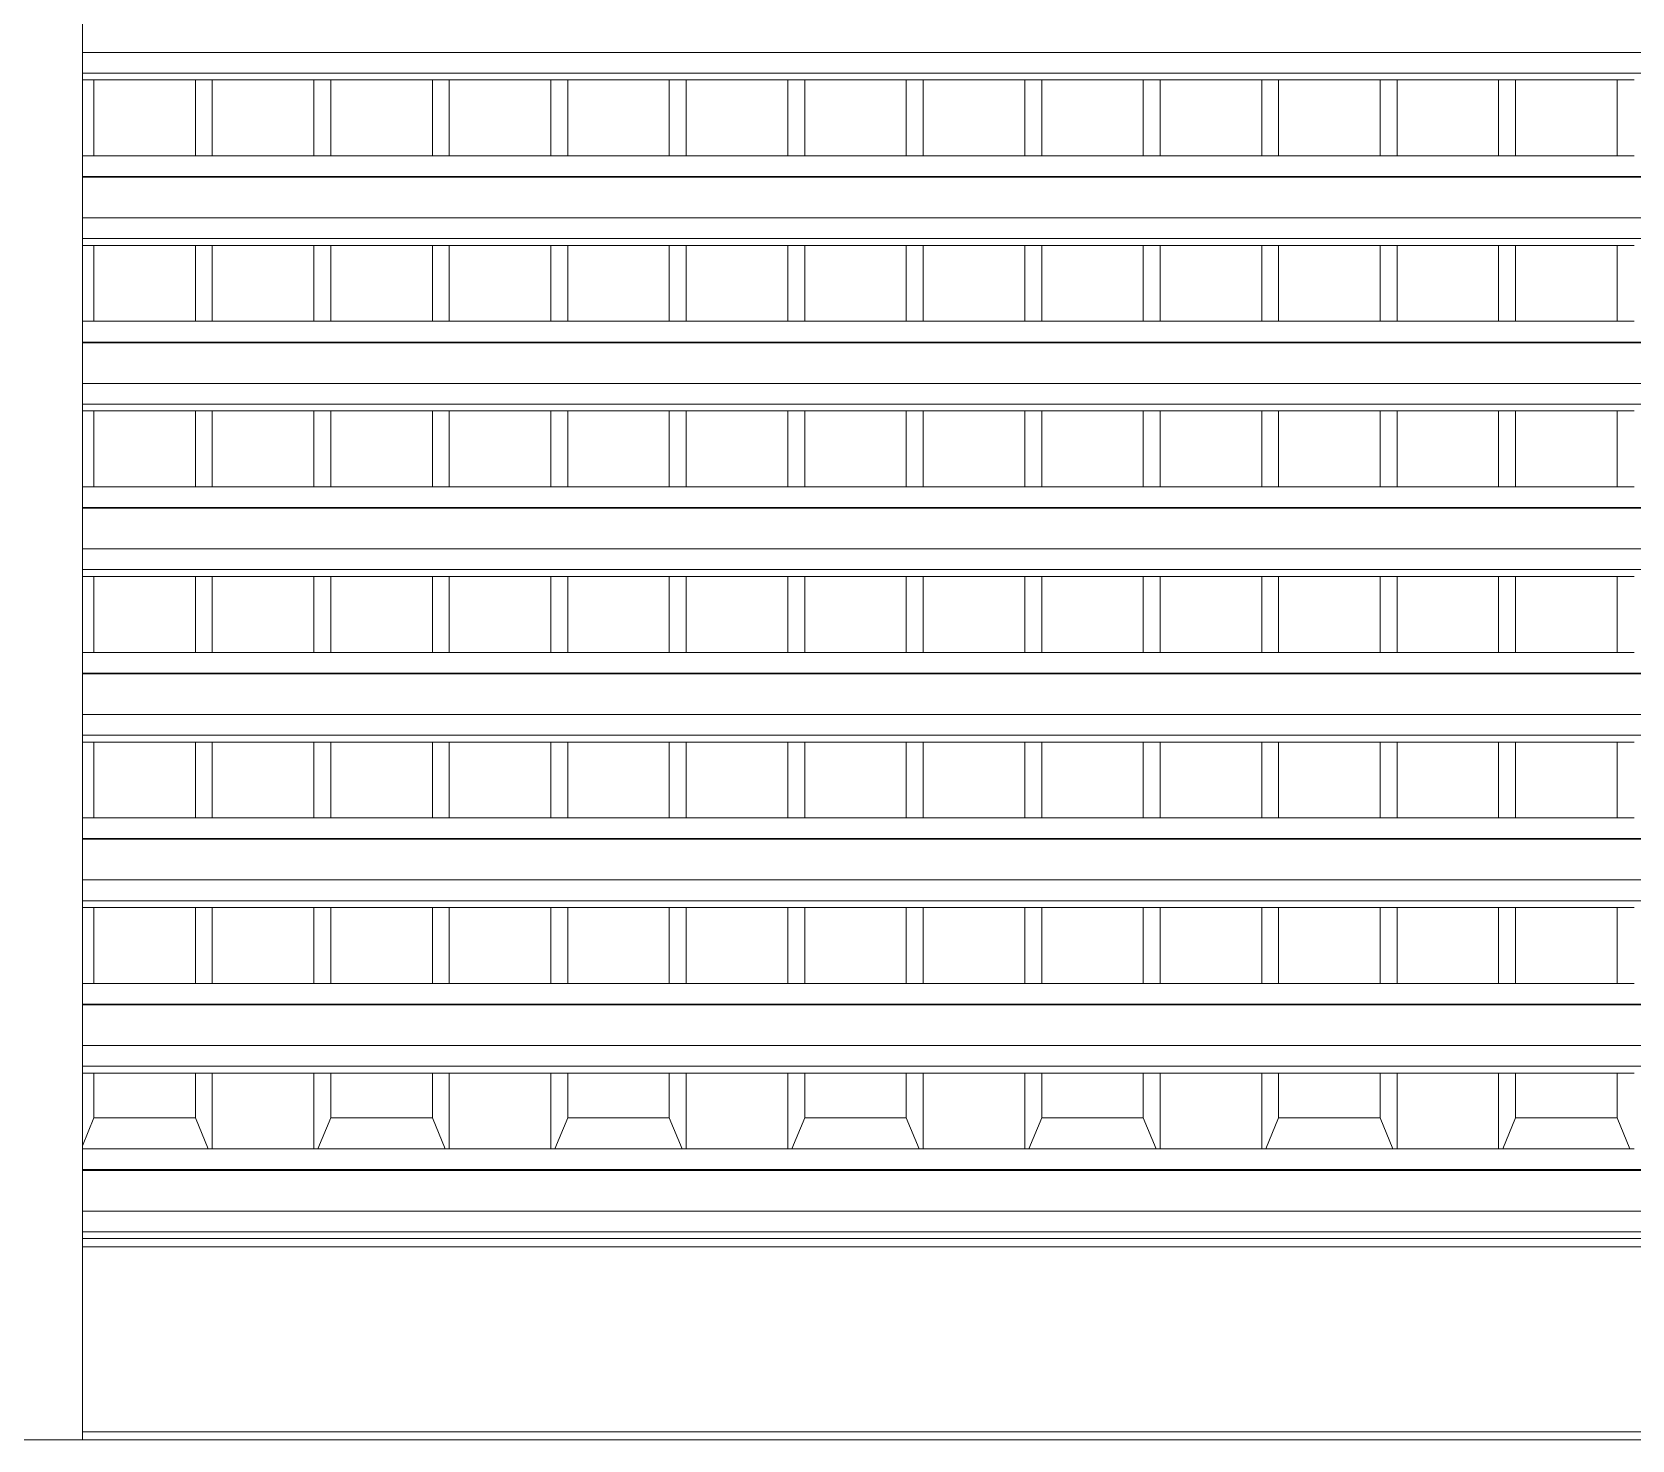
# Model space of a CAD drawing. Header units: metres. Extents: x 78 to 178, y -74 to 157.
# Drawn here: x 110.064 to 111.971, y -51.877 to -50.198 of the extents above; entities that cross this region are included whole.
import ezdxf

# ---------------------------------------------------------------- set-up
doc = ezdxf.new("R2010")
doc.units = ezdxf.units.M
doc.layers.add('01_Fina', color=252, linetype='Continuous', lineweight=15)

msp = doc.modelspace()

# ---------------------------------------------------------------- linework, layer by layer
at = {"layer": '01_Fina'}
for p, q in [((110.12404, -50.17419), (110.12404, -50.22268)), ((110.12404, -50.22268), (113.75404, -50.22268)), ((110.12404, -50.24734), (110.12404, -50.22268)), ((110.12404, -50.24734), (113.75404, -50.24734)), ((110.12404, -50.25556), (110.12404, -50.24734)), ((110.12404, -50.25556), (110.13773, -50.25556)), ((110.12404, -50.34598), (110.12404, -50.25556)), ((110.13773, -50.25556), (110.13773, -50.34598)), ((110.13773, -50.25556), (110.25876, -50.25556)), ((110.25876, -50.25556), (110.25876, -50.34598)), ((110.25876, -50.25556), (110.27894, -50.25556)), ((110.27894, -50.25556), (110.27894, -50.34598)), ((110.27894, -50.25556), (110.39997, -50.25556)), ((110.39997, -50.25556), (110.39997, -50.34598)), ((110.39997, -50.25556), (110.42014, -50.25556)), ((110.42014, -50.25556), (110.42014, -50.34598)), ((110.42014, -50.25556), (110.54118, -50.25556)), ((110.54118, -50.25556), (110.54118, -50.34598)), ((110.54118, -50.25556), (110.56135, -50.25556)), ((110.56135, -50.25556), (110.56135, -50.34598)), ((110.56135, -50.25556), (110.68239, -50.25556)), ((110.68239, -50.25556), (110.68239, -50.34598)), ((110.68239, -50.25556), (110.70256, -50.25556)), ((110.70256, -50.25556), (110.70256, -50.34598)), ((110.70256, -50.25556), (110.82359, -50.25556)), ((110.82359, -50.25556), (110.82359, -50.34598)), ((110.82359, -50.25556), (110.84376, -50.25556)), ((110.84376, -50.25556), (110.84376, -50.34598)), ((110.84376, -50.25556), (110.9648, -50.25556)), ((110.9648, -50.25556), (110.9648, -50.34598)), ((110.9648, -50.25556), (110.98497, -50.25556)), ((110.98497, -50.25556), (110.98497, -50.34598)), ((110.98497, -50.25556), (111.10601, -50.25556)), ((111.10601, -50.25556), (111.10601, -50.34598)), ((111.10601, -50.25556), (111.12618, -50.25556)), ((111.12618, -50.25556), (111.12618, -50.34598)), ((111.12618, -50.25556), (111.24721, -50.25556)), ((111.24721, -50.25556), (111.24721, -50.34598)), ((111.24721, -50.25556), (111.26739, -50.25556)), ((111.26739, -50.25556), (111.26739, -50.34598)), ((111.26739, -50.25556), (111.38842, -50.25556)), ((111.38842, -50.25556), (111.38842, -50.34598)), ((111.38842, -50.25556), (111.40859, -50.25556)), ((111.40859, -50.25556), (111.40859, -50.34598)), ((111.40859, -50.25556), (111.52963, -50.25556)), ((111.52963, -50.25556), (111.52963, -50.34598)), ((111.52963, -50.25556), (111.5498, -50.25556)), ((111.5498, -50.25556), (111.5498, -50.34598)), ((111.5498, -50.25556), (111.67083, -50.25556)), ((111.67083, -50.25556), (111.67083, -50.34598)), ((111.67083, -50.25556), (111.69101, -50.25556)), ((111.69101, -50.25556), (111.69101, -50.34598)), ((111.69101, -50.25556), (111.81204, -50.25556)), ((111.81204, -50.25556), (111.81204, -50.34598)), ((111.81204, -50.25556), (111.83221, -50.25556)), ((111.83221, -50.25556), (111.83221, -50.34598)), ((111.83221, -50.25556), (111.95325, -50.25556)), ((111.95325, -50.25556), (111.95325, -50.34598)), ((111.95325, -50.25556), (111.97342, -50.25556)), ((110.12404, -50.34598), (110.13773, -50.34598)), ((110.12404, -50.37064), (110.12404, -50.34598)), ((110.13773, -50.34598), (110.25876, -50.34598)), ((110.25876, -50.34598), (110.27894, -50.34598)), ((110.27894, -50.34598), (110.39997, -50.34598)), ((110.39997, -50.34598), (110.42014, -50.34598)), ((110.42014, -50.34598), (110.54118, -50.34598)), ((110.54118, -50.34598), (110.56135, -50.34598)), ((110.56135, -50.34598), (110.68239, -50.34598)), ((110.68239, -50.34598), (110.70256, -50.34598)), ((110.70256, -50.34598), (110.82359, -50.34598)), ((110.82359, -50.34598), (110.84376, -50.34598)), ((110.84376, -50.34598), (110.9648, -50.34598)), ((110.9648, -50.34598), (110.98497, -50.34598)), ((110.98497, -50.34598), (111.10601, -50.34598)), ((111.10601, -50.34598), (111.12618, -50.34598)), ((111.12618, -50.34598), (111.24721, -50.34598)), ((111.24721, -50.34598), (111.26739, -50.34598)), ((111.26739, -50.34598), (111.38842, -50.34598)), ((111.38842, -50.34598), (111.40859, -50.34598)), ((111.40859, -50.34598), (111.52963, -50.34598)), ((111.52963, -50.34598), (111.5498, -50.34598)), ((111.5498, -50.34598), (111.67083, -50.34598)), ((111.67083, -50.34598), (111.69101, -50.34598)), ((111.69101, -50.34598), (111.81204, -50.34598)), ((111.81204, -50.34598), (111.83221, -50.34598)), ((111.83221, -50.34598), (111.95325, -50.34598)), ((111.95325, -50.34598), (111.97342, -50.34598)), ((110.12404, -50.37064), (113.75404, -50.37064)), ((110.12404, -50.37146), (110.12404, -50.37064)), ((110.12404, -50.37146), (113.75404, -50.37146)), ((110.12404, -50.37146), (110.12404, -50.41996)), ((110.12404, -50.41996), (113.75404, -50.41996)), ((110.12404, -50.44462), (110.12404, -50.41996)), ((110.12404, -50.44462), (113.75404, -50.44462)), ((110.12404, -50.45284), (110.12404, -50.44462)), ((110.12404, -50.45284), (110.13773, -50.45284)), ((110.12404, -50.54326), (110.12404, -50.45284)), ((110.13773, -50.45284), (110.13773, -50.54326)), ((110.13773, -50.45284), (110.25876, -50.45284)), ((110.25876, -50.45284), (110.25876, -50.54326)), ((110.25876, -50.45284), (110.27894, -50.45284)), ((110.27894, -50.45284), (110.27894, -50.54326)), ((110.27894, -50.45284), (110.39997, -50.45284)), ((110.39997, -50.45284), (110.39997, -50.54326)), ((110.39997, -50.45284), (110.42014, -50.45284)), ((110.42014, -50.45284), (110.42014, -50.54326)), ((110.42014, -50.45284), (110.54118, -50.45284)), ((110.54118, -50.45284), (110.54118, -50.54326)), ((110.54118, -50.45284), (110.56135, -50.45284)), ((110.56135, -50.45284), (110.56135, -50.54326)), ((110.56135, -50.45284), (110.68239, -50.45284)), ((110.68239, -50.45284), (110.68239, -50.54326)), ((110.68239, -50.45284), (110.70256, -50.45284)), ((110.70256, -50.45284), (110.70256, -50.54326)), ((110.70256, -50.45284), (110.82359, -50.45284)), ((110.82359, -50.45284), (110.82359, -50.54326)), ((110.82359, -50.45284), (110.84376, -50.45284)), ((110.84376, -50.45284), (110.84376, -50.54326)), ((110.84376, -50.45284), (110.9648, -50.45284)), ((110.9648, -50.45284), (110.9648, -50.54326)), ((110.9648, -50.45284), (110.98497, -50.45284)), ((110.98497, -50.45284), (110.98497, -50.54326)), ((110.98497, -50.45284), (111.10601, -50.45284)), ((111.10601, -50.45284), (111.10601, -50.54326)), ((111.10601, -50.45284), (111.12618, -50.45284)), ((111.12618, -50.45284), (111.12618, -50.54326)), ((111.12618, -50.45284), (111.24721, -50.45284)), ((111.24721, -50.45284), (111.24721, -50.54326)), ((111.24721, -50.45284), (111.26739, -50.45284)), ((111.26739, -50.45284), (111.26739, -50.54326)), ((111.26739, -50.45284), (111.38842, -50.45284)), ((111.38842, -50.45284), (111.38842, -50.54326)), ((111.38842, -50.45284), (111.40859, -50.45284)), ((111.40859, -50.45284), (111.40859, -50.54326)), ((111.40859, -50.45284), (111.52963, -50.45284)), ((111.52963, -50.45284), (111.52963, -50.54326)), ((111.52963, -50.45284), (111.5498, -50.45284)), ((111.5498, -50.45284), (111.5498, -50.54326)), ((111.5498, -50.45284), (111.67083, -50.45284)), ((111.67083, -50.45284), (111.67083, -50.54326)), ((111.67083, -50.45284), (111.69101, -50.45284)), ((111.69101, -50.45284), (111.69101, -50.54326)), ((111.69101, -50.45284), (111.81204, -50.45284)), ((111.81204, -50.45284), (111.81204, -50.54326)), ((111.81204, -50.45284), (111.83221, -50.45284)), ((111.83221, -50.45284), (111.83221, -50.54326)), ((111.83221, -50.45284), (111.95325, -50.45284)), ((111.95325, -50.45284), (111.95325, -50.54326)), ((111.95325, -50.45284), (111.97342, -50.45284)), ((110.12404, -50.54326), (110.13773, -50.54326)), ((110.12404, -50.56792), (110.12404, -50.54326)), ((110.13773, -50.54326), (110.25876, -50.54326)), ((110.25876, -50.54326), (110.27894, -50.54326)), ((110.27894, -50.54326), (110.39997, -50.54326)), ((110.39997, -50.54326), (110.42014, -50.54326)), ((110.42014, -50.54326), (110.54118, -50.54326)), ((110.54118, -50.54326), (110.56135, -50.54326)), ((110.56135, -50.54326), (110.68239, -50.54326)), ((110.68239, -50.54326), (110.70256, -50.54326)), ((110.70256, -50.54326), (110.82359, -50.54326)), ((110.82359, -50.54326), (110.84376, -50.54326)), ((110.84376, -50.54326), (110.9648, -50.54326)), ((110.9648, -50.54326), (110.98497, -50.54326)), ((110.98497, -50.54326), (111.10601, -50.54326)), ((111.10601, -50.54326), (111.12618, -50.54326)), ((111.12618, -50.54326), (111.24721, -50.54326)), ((111.24721, -50.54326), (111.26739, -50.54326)), ((111.26739, -50.54326), (111.38842, -50.54326)), ((111.38842, -50.54326), (111.40859, -50.54326)), ((111.40859, -50.54326), (111.52963, -50.54326)), ((111.52963, -50.54326), (111.5498, -50.54326)), ((111.5498, -50.54326), (111.67083, -50.54326)), ((111.67083, -50.54326), (111.69101, -50.54326)), ((111.69101, -50.54326), (111.81204, -50.54326)), ((111.81204, -50.54326), (111.83221, -50.54326)), ((111.83221, -50.54326), (111.95325, -50.54326)), ((111.95325, -50.54326), (111.97342, -50.54326)), ((110.12404, -50.56792), (113.75404, -50.56792)), ((110.12404, -50.56874), (110.12404, -50.56792)), ((110.12404, -50.56874), (113.75404, -50.56874)), ((110.12404, -50.61724), (110.12404, -50.56874)), ((110.12404, -50.61724), (113.75404, -50.61724)), ((110.12404, -50.6419), (110.12404, -50.61724)), ((110.12404, -50.6419), (113.75404, -50.6419)), ((110.12404, -50.65012), (110.12404, -50.6419)), ((110.12404, -50.65012), (110.13773, -50.65012)), ((110.12404, -50.65012), (110.12404, -50.74054)), ((110.13773, -50.65012), (110.13773, -50.74054)), ((110.13773, -50.65012), (110.25876, -50.65012)), ((110.25876, -50.65012), (110.25876, -50.74054)), ((110.25876, -50.65012), (110.27894, -50.65012)), ((110.27894, -50.65012), (110.27894, -50.74054)), ((110.27894, -50.65012), (110.39997, -50.65012)), ((110.39997, -50.65012), (110.39997, -50.74054)), ((110.39997, -50.65012), (110.42014, -50.65012)), ((110.42014, -50.65012), (110.42014, -50.74054)), ((110.42014, -50.65012), (110.54118, -50.65012)), ((110.54118, -50.65012), (110.54118, -50.74054)), ((110.54118, -50.65012), (110.56135, -50.65012)), ((110.56135, -50.65012), (110.56135, -50.74054)), ((110.56135, -50.65012), (110.68239, -50.65012)), ((110.68239, -50.65012), (110.68239, -50.74054)), ((110.68239, -50.65012), (110.70256, -50.65012)), ((110.70256, -50.65012), (110.70256, -50.74054)), ((110.70256, -50.65012), (110.82359, -50.65012)), ((110.82359, -50.65012), (110.82359, -50.74054)), ((110.82359, -50.65012), (110.84376, -50.65012)), ((110.84376, -50.65012), (110.84376, -50.74054)), ((110.84376, -50.65012), (110.9648, -50.65012)), ((110.9648, -50.65012), (110.9648, -50.74054)), ((110.9648, -50.65012), (110.98497, -50.65012)), ((110.98497, -50.65012), (110.98497, -50.74054)), ((110.98497, -50.65012), (111.10601, -50.65012)), ((111.10601, -50.65012), (111.10601, -50.74054)), ((111.10601, -50.65012), (111.12618, -50.65012)), ((111.12618, -50.65012), (111.12618, -50.74054)), ((111.12618, -50.65012), (111.24721, -50.65012)), ((111.24721, -50.65012), (111.24721, -50.74054)), ((111.24721, -50.65012), (111.26739, -50.65012)), ((111.26739, -50.65012), (111.26739, -50.74054)), ((111.26739, -50.65012), (111.38842, -50.65012)), ((111.38842, -50.65012), (111.38842, -50.74054)), ((111.38842, -50.65012), (111.40859, -50.65012)), ((111.40859, -50.65012), (111.40859, -50.74054)), ((111.40859, -50.65012), (111.52963, -50.65012)), ((111.52963, -50.65012), (111.52963, -50.74054)), ((111.52963, -50.65012), (111.5498, -50.65012)), ((111.5498, -50.65012), (111.5498, -50.74054)), ((111.5498, -50.65012), (111.67083, -50.65012)), ((111.67083, -50.65012), (111.67083, -50.74054)), ((111.67083, -50.65012), (111.69101, -50.65012)), ((111.69101, -50.65012), (111.69101, -50.74054)), ((111.69101, -50.65012), (111.81204, -50.65012)), ((111.81204, -50.65012), (111.81204, -50.74054)), ((111.81204, -50.65012), (111.83221, -50.65012)), ((111.83221, -50.65012), (111.83221, -50.74054)), ((111.83221, -50.65012), (111.95325, -50.65012)), ((111.95325, -50.65012), (111.95325, -50.74054)), ((111.95325, -50.65012), (111.97342, -50.65012)), ((110.12404, -50.74054), (110.13773, -50.74054)), ((110.12404, -50.74054), (110.12404, -50.7652)), ((110.13773, -50.74054), (110.25876, -50.74054)), ((110.25876, -50.74054), (110.27894, -50.74054)), ((110.27894, -50.74054), (110.39997, -50.74054)), ((110.39997, -50.74054), (110.42014, -50.74054)), ((110.42014, -50.74054), (110.54118, -50.74054)), ((110.54118, -50.74054), (110.56135, -50.74054)), ((110.56135, -50.74054), (110.68239, -50.74054)), ((110.68239, -50.74054), (110.70256, -50.74054)), ((110.70256, -50.74054), (110.82359, -50.74054)), ((110.82359, -50.74054), (110.84376, -50.74054)), ((110.84376, -50.74054), (110.9648, -50.74054)), ((110.9648, -50.74054), (110.98497, -50.74054)), ((110.98497, -50.74054), (111.10601, -50.74054)), ((111.10601, -50.74054), (111.12618, -50.74054)), ((111.12618, -50.74054), (111.24721, -50.74054)), ((111.24721, -50.74054), (111.26739, -50.74054)), ((111.26739, -50.74054), (111.38842, -50.74054)), ((111.38842, -50.74054), (111.40859, -50.74054)), ((111.40859, -50.74054), (111.52963, -50.74054)), ((111.52963, -50.74054), (111.5498, -50.74054)), ((111.5498, -50.74054), (111.67083, -50.74054)), ((111.67083, -50.74054), (111.69101, -50.74054)), ((111.69101, -50.74054), (111.81204, -50.74054)), ((111.81204, -50.74054), (111.83221, -50.74054)), ((111.83221, -50.74054), (111.95325, -50.74054)), ((111.95325, -50.74054), (111.97342, -50.74054)), ((110.12404, -50.7652), (113.75404, -50.7652)), ((110.12404, -50.76602), (110.12404, -50.7652)), ((110.12404, -50.76602), (113.75404, -50.76602)), ((110.12404, -50.81452), (110.12404, -50.76602)), ((110.12404, -50.81452), (113.75404, -50.81452)), ((110.12404, -50.83918), (110.12404, -50.81452)), ((110.12404, -50.83918), (113.75404, -50.83918)), ((110.12404, -50.8474), (110.12404, -50.83918)), ((110.12404, -50.8474), (110.13773, -50.8474)), ((110.12404, -50.8474), (110.12404, -50.93782)), ((110.13773, -50.8474), (110.13773, -50.93782)), ((110.13773, -50.8474), (110.25876, -50.8474)), ((110.25876, -50.8474), (110.25876, -50.93782)), ((110.25876, -50.8474), (110.27894, -50.8474)), ((110.27894, -50.8474), (110.27894, -50.93782)), ((110.27894, -50.8474), (110.39997, -50.8474)), ((110.39997, -50.8474), (110.39997, -50.93782)), ((110.39997, -50.8474), (110.42014, -50.8474)), ((110.42014, -50.8474), (110.42014, -50.93782)), ((110.42014, -50.8474), (110.54118, -50.8474)), ((110.54118, -50.8474), (110.54118, -50.93782)), ((110.54118, -50.8474), (110.56135, -50.8474)), ((110.56135, -50.8474), (110.56135, -50.93782)), ((110.56135, -50.8474), (110.68239, -50.8474)), ((110.68239, -50.8474), (110.68239, -50.93782)), ((110.68239, -50.8474), (110.70256, -50.8474)), ((110.70256, -50.8474), (110.70256, -50.93782)), ((110.70256, -50.8474), (110.82359, -50.8474)), ((110.82359, -50.8474), (110.82359, -50.93782)), ((110.82359, -50.8474), (110.84376, -50.8474)), ((110.84376, -50.8474), (110.84376, -50.93782)), ((110.84376, -50.8474), (110.9648, -50.8474)), ((110.9648, -50.8474), (110.9648, -50.93782)), ((110.9648, -50.8474), (110.98497, -50.8474)), ((110.98497, -50.8474), (110.98497, -50.93782)), ((110.98497, -50.8474), (111.10601, -50.8474)), ((111.10601, -50.8474), (111.10601, -50.93782)), ((111.10601, -50.8474), (111.12618, -50.8474)), ((111.12618, -50.8474), (111.12618, -50.93782)), ((111.12618, -50.8474), (111.24721, -50.8474)), ((111.24721, -50.8474), (111.24721, -50.93782)), ((111.24721, -50.8474), (111.26739, -50.8474)), ((111.26739, -50.8474), (111.26739, -50.93782)), ((111.26739, -50.8474), (111.38842, -50.8474)), ((111.38842, -50.8474), (111.38842, -50.93782)), ((111.38842, -50.8474), (111.40859, -50.8474)), ((111.40859, -50.8474), (111.40859, -50.93782)), ((111.40859, -50.8474), (111.52963, -50.8474)), ((111.52963, -50.8474), (111.52963, -50.93782)), ((111.52963, -50.8474), (111.5498, -50.8474)), ((111.5498, -50.8474), (111.5498, -50.93782)), ((111.5498, -50.8474), (111.67083, -50.8474)), ((111.67083, -50.8474), (111.67083, -50.93782)), ((111.67083, -50.8474), (111.69101, -50.8474)), ((111.69101, -50.8474), (111.69101, -50.93782)), ((111.69101, -50.8474), (111.81204, -50.8474)), ((111.81204, -50.8474), (111.81204, -50.93782)), ((111.81204, -50.8474), (111.83221, -50.8474)), ((111.83221, -50.8474), (111.83221, -50.93782)), ((111.83221, -50.8474), (111.95325, -50.8474)), ((111.95325, -50.8474), (111.95325, -50.93782)), ((111.95325, -50.8474), (111.97342, -50.8474)), ((110.12404, -50.93782), (110.13773, -50.93782)), ((110.12404, -50.96248), (110.12404, -50.93782)), ((110.13773, -50.93782), (110.25876, -50.93782)), ((110.25876, -50.93782), (110.27894, -50.93782)), ((110.27894, -50.93782), (110.39997, -50.93782)), ((110.39997, -50.93782), (110.42014, -50.93782)), ((110.42014, -50.93782), (110.54118, -50.93782)), ((110.54118, -50.93782), (110.56135, -50.93782)), ((110.56135, -50.93782), (110.68239, -50.93782)), ((110.68239, -50.93782), (110.70256, -50.93782)), ((110.70256, -50.93782), (110.82359, -50.93782)), ((110.82359, -50.93782), (110.84376, -50.93782)), ((110.84376, -50.93782), (110.9648, -50.93782)), ((110.9648, -50.93782), (110.98497, -50.93782)), ((110.98497, -50.93782), (111.10601, -50.93782)), ((111.10601, -50.93782), (111.12618, -50.93782)), ((111.12618, -50.93782), (111.24721, -50.93782)), ((111.24721, -50.93782), (111.26739, -50.93782)), ((111.26739, -50.93782), (111.38842, -50.93782)), ((111.38842, -50.93782), (111.40859, -50.93782)), ((111.40859, -50.93782), (111.52963, -50.93782)), ((111.52963, -50.93782), (111.5498, -50.93782)), ((111.5498, -50.93782), (111.67083, -50.93782)), ((111.67083, -50.93782), (111.69101, -50.93782)), ((111.69101, -50.93782), (111.81204, -50.93782)), ((111.81204, -50.93782), (111.83221, -50.93782)), ((111.83221, -50.93782), (111.95325, -50.93782)), ((111.95325, -50.93782), (111.97342, -50.93782)), ((110.12404, -50.96248), (113.75404, -50.96248)), ((110.12404, -50.9633), (110.12404, -50.96248)), ((110.12404, -50.9633), (113.75404, -50.9633)), ((110.12404, -51.0118), (110.12404, -50.9633)), ((110.12404, -51.0118), (113.75404, -51.0118)), ((110.12404, -51.03646), (110.12404, -51.0118)), ((110.12404, -51.03646), (113.75404, -51.03646)), ((110.12404, -51.03646), (110.12404, -51.04468)), ((110.12404, -51.04468), (110.13773, -51.04468)), ((110.12404, -51.1351), (110.12404, -51.04468)), ((110.13773, -51.04468), (110.13773, -51.1351)), ((110.13773, -51.04468), (110.25876, -51.04468)), ((110.25876, -51.04468), (110.25876, -51.1351)), ((110.25876, -51.04468), (110.27894, -51.04468)), ((110.27894, -51.04468), (110.27894, -51.1351)), ((110.27894, -51.04468), (110.39997, -51.04468)), ((110.39997, -51.04468), (110.39997, -51.1351)), ((110.39997, -51.04468), (110.42014, -51.04468)), ((110.42014, -51.04468), (110.42014, -51.1351)), ((110.42014, -51.04468), (110.54118, -51.04468)), ((110.54118, -51.04468), (110.54118, -51.1351)), ((110.54118, -51.04468), (110.56135, -51.04468)), ((110.56135, -51.04468), (110.56135, -51.1351)), ((110.56135, -51.04468), (110.68239, -51.04468)), ((110.68239, -51.04468), (110.68239, -51.1351)), ((110.68239, -51.04468), (110.70256, -51.04468)), ((110.70256, -51.04468), (110.70256, -51.1351)), ((110.70256, -51.04468), (110.82359, -51.04468)), ((110.82359, -51.04468), (110.82359, -51.1351)), ((110.82359, -51.04468), (110.84376, -51.04468)), ((110.84376, -51.04468), (110.84376, -51.1351)), ((110.84376, -51.04468), (110.9648, -51.04468)), ((110.9648, -51.04468), (110.9648, -51.1351)), ((110.9648, -51.04468), (110.98497, -51.04468)), ((110.98497, -51.04468), (110.98497, -51.1351)), ((110.98497, -51.04468), (111.10601, -51.04468)), ((111.10601, -51.04468), (111.10601, -51.1351)), ((111.10601, -51.04468), (111.12618, -51.04468)), ((111.12618, -51.04468), (111.12618, -51.1351)), ((111.12618, -51.04468), (111.24721, -51.04468)), ((111.24721, -51.04468), (111.24721, -51.1351)), ((111.24721, -51.04468), (111.26739, -51.04468)), ((111.26739, -51.04468), (111.26739, -51.1351)), ((111.26739, -51.04468), (111.38842, -51.04468)), ((111.38842, -51.04468), (111.38842, -51.1351)), ((111.38842, -51.04468), (111.40859, -51.04468)), ((111.40859, -51.04468), (111.40859, -51.1351)), ((111.40859, -51.04468), (111.52963, -51.04468)), ((111.52963, -51.04468), (111.52963, -51.1351)), ((111.52963, -51.04468), (111.5498, -51.04468)), ((111.5498, -51.04468), (111.5498, -51.1351)), ((111.5498, -51.04468), (111.67083, -51.04468)), ((111.67083, -51.04468), (111.67083, -51.1351)), ((111.67083, -51.04468), (111.69101, -51.04468)), ((111.69101, -51.04468), (111.69101, -51.1351)), ((111.69101, -51.04468), (111.81204, -51.04468)), ((111.81204, -51.04468), (111.81204, -51.1351)), ((111.81204, -51.04468), (111.83221, -51.04468)), ((111.83221, -51.04468), (111.83221, -51.1351)), ((111.83221, -51.04468), (111.95325, -51.04468)), ((111.95325, -51.04468), (111.95325, -51.1351)), ((111.95325, -51.04468), (111.97342, -51.04468)), ((110.12404, -51.1351), (110.13773, -51.1351)), ((110.12404, -51.15976), (110.12404, -51.1351)), ((110.13773, -51.1351), (110.25876, -51.1351)), ((110.25876, -51.1351), (110.27894, -51.1351)), ((110.27894, -51.1351), (110.39997, -51.1351)), ((110.39997, -51.1351), (110.42014, -51.1351)), ((110.42014, -51.1351), (110.54118, -51.1351)), ((110.54118, -51.1351), (110.56135, -51.1351)), ((110.56135, -51.1351), (110.68239, -51.1351)), ((110.68239, -51.1351), (110.70256, -51.1351)), ((110.70256, -51.1351), (110.82359, -51.1351)), ((110.82359, -51.1351), (110.84376, -51.1351)), ((110.84376, -51.1351), (110.9648, -51.1351)), ((110.9648, -51.1351), (110.98497, -51.1351)), ((110.98497, -51.1351), (111.10601, -51.1351)), ((111.10601, -51.1351), (111.12618, -51.1351)), ((111.12618, -51.1351), (111.24721, -51.1351)), ((111.24721, -51.1351), (111.26739, -51.1351)), ((111.26739, -51.1351), (111.38842, -51.1351)), ((111.38842, -51.1351), (111.40859, -51.1351)), ((111.40859, -51.1351), (111.52963, -51.1351)), ((111.52963, -51.1351), (111.5498, -51.1351)), ((111.5498, -51.1351), (111.67083, -51.1351)), ((111.67083, -51.1351), (111.69101, -51.1351)), ((111.69101, -51.1351), (111.81204, -51.1351)), ((111.81204, -51.1351), (111.83221, -51.1351)), ((111.83221, -51.1351), (111.95325, -51.1351)), ((111.95325, -51.1351), (111.97342, -51.1351)), ((110.12404, -51.15976), (113.75404, -51.15976)), ((110.12404, -51.16058), (110.12404, -51.15976)), ((110.12404, -51.16058), (113.75404, -51.16058)), ((110.12404, -51.20908), (110.12404, -51.16058)), ((110.12404, -51.20908), (113.75404, -51.20908)), ((110.12404, -51.20908), (110.12404, -51.23374)), ((110.12404, -51.23374), (113.75404, -51.23374)), ((110.12404, -51.24196), (110.12404, -51.23374)), ((110.12404, -51.24196), (110.13773, -51.24196)), ((110.12404, -51.24196), (110.12404, -51.33238)), ((110.13773, -51.24196), (110.13773, -51.33238)), ((110.13773, -51.24196), (110.25876, -51.24196)), ((110.25876, -51.24196), (110.25876, -51.33238)), ((110.25876, -51.24196), (110.27894, -51.24196)), ((110.27894, -51.24196), (110.27894, -51.33238)), ((110.27894, -51.24196), (110.39997, -51.24196)), ((110.39997, -51.24196), (110.39997, -51.33238)), ((110.39997, -51.24196), (110.42014, -51.24196)), ((110.42014, -51.24196), (110.42014, -51.33238)), ((110.42014, -51.24196), (110.54118, -51.24196)), ((110.54118, -51.24196), (110.54118, -51.33238)), ((110.54118, -51.24196), (110.56135, -51.24196)), ((110.56135, -51.24196), (110.56135, -51.33238)), ((110.56135, -51.24196), (110.68239, -51.24196)), ((110.68239, -51.24196), (110.68239, -51.33238)), ((110.68239, -51.24196), (110.70256, -51.24196)), ((110.70256, -51.24196), (110.70256, -51.33238)), ((110.70256, -51.24196), (110.82359, -51.24196)), ((110.82359, -51.24196), (110.82359, -51.33238)), ((110.82359, -51.24196), (110.84376, -51.24196)), ((110.84376, -51.24196), (110.84376, -51.33238)), ((110.84376, -51.24196), (110.9648, -51.24196)), ((110.9648, -51.24196), (110.9648, -51.33238)), ((110.9648, -51.24196), (110.98497, -51.24196)), ((110.98497, -51.24196), (110.98497, -51.33238)), ((110.98497, -51.24196), (111.10601, -51.24196)), ((111.10601, -51.24196), (111.10601, -51.33238)), ((111.10601, -51.24196), (111.12618, -51.24196)), ((111.12618, -51.24196), (111.12618, -51.33238)), ((111.12618, -51.24196), (111.24721, -51.24196)), ((111.24721, -51.24196), (111.24721, -51.33238)), ((111.24721, -51.24196), (111.26739, -51.24196)), ((111.26739, -51.24196), (111.26739, -51.33238)), ((111.26739, -51.24196), (111.38842, -51.24196)), ((111.38842, -51.24196), (111.38842, -51.33238)), ((111.38842, -51.24196), (111.40859, -51.24196)), ((111.40859, -51.24196), (111.40859, -51.33238)), ((111.40859, -51.24196), (111.52963, -51.24196)), ((111.52963, -51.24196), (111.52963, -51.33238)), ((111.52963, -51.24196), (111.5498, -51.24196)), ((111.5498, -51.24196), (111.5498, -51.33238)), ((111.5498, -51.24196), (111.67083, -51.24196)), ((111.67083, -51.24196), (111.67083, -51.33238)), ((111.67083, -51.24196), (111.69101, -51.24196)), ((111.69101, -51.24196), (111.69101, -51.33238)), ((111.69101, -51.24196), (111.81204, -51.24196)), ((111.81204, -51.24196), (111.81204, -51.33238)), ((111.81204, -51.24196), (111.83221, -51.24196)), ((111.83221, -51.24196), (111.83221, -51.33238)), ((111.83221, -51.24196), (111.95325, -51.24196)), ((111.95325, -51.24196), (111.95325, -51.33238)), ((111.95325, -51.24196), (111.97342, -51.24196)), ((110.12404, -51.33238), (110.13773, -51.33238)), ((110.12404, -51.35704), (110.12404, -51.33238)), ((110.13773, -51.33238), (110.25876, -51.33238)), ((110.25876, -51.33238), (110.27894, -51.33238)), ((110.27894, -51.33238), (110.39997, -51.33238)), ((110.39997, -51.33238), (110.42014, -51.33238)), ((110.42014, -51.33238), (110.54118, -51.33238)), ((110.54118, -51.33238), (110.56135, -51.33238)), ((110.56135, -51.33238), (110.68239, -51.33238)), ((110.68239, -51.33238), (110.70256, -51.33238)), ((110.70256, -51.33238), (110.82359, -51.33238)), ((110.82359, -51.33238), (110.84376, -51.33238)), ((110.84376, -51.33238), (110.9648, -51.33238)), ((110.9648, -51.33238), (110.98497, -51.33238)), ((110.98497, -51.33238), (111.10601, -51.33238)), ((111.10601, -51.33238), (111.12618, -51.33238)), ((111.12618, -51.33238), (111.24721, -51.33238)), ((111.24721, -51.33238), (111.26739, -51.33238)), ((111.26739, -51.33238), (111.38842, -51.33238)), ((111.38842, -51.33238), (111.40859, -51.33238)), ((111.40859, -51.33238), (111.52963, -51.33238)), ((111.52963, -51.33238), (111.5498, -51.33238)), ((111.5498, -51.33238), (111.67083, -51.33238)), ((111.67083, -51.33238), (111.69101, -51.33238)), ((111.69101, -51.33238), (111.81204, -51.33238)), ((111.81204, -51.33238), (111.83221, -51.33238)), ((111.83221, -51.33238), (111.95325, -51.33238)), ((111.95325, -51.33238), (111.97342, -51.33238)), ((110.12404, -51.35704), (113.75404, -51.35704)), ((110.12404, -51.35786), (110.12404, -51.35704)), ((110.12404, -51.35786), (113.75404, -51.35786)), ((110.12404, -51.40636), (110.12404, -51.35786)), ((110.12404, -51.40636), (113.75404, -51.40636)), ((110.12404, -51.43102), (110.12404, -51.40636)), ((110.12404, -51.43102), (113.75404, -51.43102)), ((110.12404, -51.43924), (110.12404, -51.43102)), ((110.12404, -51.43924), (110.13773, -51.43924)), ((110.12404, -51.52583), (110.12404, -51.43924)), ((110.13773, -51.43924), (110.13773, -51.49237)), ((110.13773, -51.43924), (110.25876, -51.43924)), ((110.25876, -51.43924), (110.25876, -51.49237)), ((110.25876, -51.43924), (110.27894, -51.43924)), ((110.27894, -51.43924), (110.27894, -51.52966)), ((110.27894, -51.43924), (110.39997, -51.43924)), ((110.39997, -51.43924), (110.39997, -51.52966)), ((110.39997, -51.43924), (110.42014, -51.43924)), ((110.42014, -51.43924), (110.42014, -51.49237)), ((110.42014, -51.43924), (110.54118, -51.43924)), ((110.54118, -51.43924), (110.54118, -51.49237)), ((110.54118, -51.43924), (110.56135, -51.43924)), ((110.56135, -51.43924), (110.56135, -51.52966)), ((110.56135, -51.43924), (110.68239, -51.43924)), ((110.68239, -51.43924), (110.68239, -51.52966)), ((110.68239, -51.43924), (110.70256, -51.43924)), ((110.70256, -51.43924), (110.70256, -51.49237)), ((110.70256, -51.43924), (110.82359, -51.43924)), ((110.82359, -51.43924), (110.82359, -51.49237)), ((110.82359, -51.43924), (110.84376, -51.43924)), ((110.84376, -51.43924), (110.84376, -51.52966)), ((110.84376, -51.43924), (110.9648, -51.43924)), ((110.9648, -51.43924), (110.9648, -51.52966)), ((110.9648, -51.43924), (110.98497, -51.43924)), ((110.98497, -51.43924), (110.98497, -51.49237)), ((110.98497, -51.43924), (111.10601, -51.43924)), ((111.10601, -51.43924), (111.10601, -51.49237)), ((111.10601, -51.43924), (111.12618, -51.43924)), ((111.12618, -51.43924), (111.12618, -51.52966)), ((111.12618, -51.43924), (111.24721, -51.43924)), ((111.24721, -51.43924), (111.24721, -51.52966)), ((111.24721, -51.43924), (111.26739, -51.43924)), ((111.26739, -51.43924), (111.26739, -51.49237)), ((111.26739, -51.43924), (111.38842, -51.43924)), ((111.38842, -51.43924), (111.38842, -51.49237)), ((111.38842, -51.43924), (111.40859, -51.43924)), ((111.40859, -51.43924), (111.40859, -51.52966)), ((111.40859, -51.43924), (111.52963, -51.43924)), ((111.52963, -51.43924), (111.52963, -51.52966)), ((111.52963, -51.43924), (111.5498, -51.43924)), ((111.5498, -51.43924), (111.5498, -51.49237)), ((111.5498, -51.43924), (111.67083, -51.43924)), ((111.67083, -51.43924), (111.67083, -51.49237)), ((111.67083, -51.43924), (111.69101, -51.43924)), ((111.69101, -51.43924), (111.69101, -51.52966)), ((111.69101, -51.43924), (111.81204, -51.43924)), ((111.81204, -51.43924), (111.81204, -51.52966)), ((111.81204, -51.43924), (111.83221, -51.43924)), ((111.83221, -51.43924), (111.83221, -51.49237)), ((111.83221, -51.43924), (111.95325, -51.43924)), ((111.95325, -51.43924), (111.95325, -51.49237)), ((111.95325, -51.43924), (111.97342, -51.43924)), ((110.13773, -51.49237), (110.12404, -51.52583)), ((110.25876, -51.49237), (110.13773, -51.49237)), ((110.27401, -51.52966), (110.25876, -51.49237)), ((110.42014, -51.49237), (110.40489, -51.52966)), ((110.54118, -51.49237), (110.42014, -51.49237)), ((110.55643, -51.52966), (110.54118, -51.49237)), ((110.70256, -51.49237), (110.68731, -51.52966)), ((110.82359, -51.49237), (110.70256, -51.49237)), ((110.82359, -51.49237), (110.83884, -51.52966)), ((110.98497, -51.49237), (110.96972, -51.52966)), ((111.10601, -51.49237), (110.98497, -51.49237)), ((111.12126, -51.52966), (111.10601, -51.49237)), ((111.26739, -51.49237), (111.25214, -51.52966)), ((111.38842, -51.49237), (111.26739, -51.49237)), ((111.40367, -51.52966), (111.38842, -51.49237)), ((111.5498, -51.49237), (111.53455, -51.52966)), ((111.67083, -51.49237), (111.5498, -51.49237)), ((111.68608, -51.52966), (111.67083, -51.49237)), ((111.83221, -51.49237), (111.81696, -51.52966)), ((111.95325, -51.49237), (111.83221, -51.49237)), ((111.9685, -51.52966), (111.95325, -51.49237)), ((110.12404, -51.52966), (110.12404, -51.52583)), ((110.12404, -51.52966), (110.27401, -51.52966)), ((110.12404, -51.55432), (110.12404, -51.52966)), ((110.27401, -51.52966), (110.27894, -51.52966)), ((110.27894, -51.52966), (110.39997, -51.52966)), ((110.39997, -51.52966), (110.40489, -51.52966)), ((110.40489, -51.52966), (110.55643, -51.52966)), ((110.55643, -51.52966), (110.56135, -51.52966)), ((110.56135, -51.52966), (110.68239, -51.52966)), ((110.68239, -51.52966), (110.68731, -51.52966)), ((110.68731, -51.52966), (110.83884, -51.52966)), ((110.83884, -51.52966), (110.84376, -51.52966)), ((110.84376, -51.52966), (110.9648, -51.52966)), ((110.9648, -51.52966), (110.96972, -51.52966)), ((110.96972, -51.52966), (111.12126, -51.52966)), ((111.12126, -51.52966), (111.12618, -51.52966)), ((111.12618, -51.52966), (111.24721, -51.52966)), ((111.24721, -51.52966), (111.25214, -51.52966)), ((111.25214, -51.52966), (111.40367, -51.52966)), ((111.40367, -51.52966), (111.40859, -51.52966)), ((111.40859, -51.52966), (111.52963, -51.52966)), ((111.52963, -51.52966), (111.53455, -51.52966)), ((111.53455, -51.52966), (111.68608, -51.52966)), ((111.68608, -51.52966), (111.69101, -51.52966)), ((111.69101, -51.52966), (111.81204, -51.52966)), ((111.81204, -51.52966), (111.81696, -51.52966)), ((111.81696, -51.52966), (111.9685, -51.52966)), ((111.9685, -51.52966), (111.97342, -51.52966)), ((110.12404, -51.55432), (113.75404, -51.55432)), ((110.12404, -51.55514), (110.12404, -51.55432)), ((110.12404, -51.55514), (113.75404, -51.55514)), ((110.12404, -51.60364), (110.12404, -51.55514)), ((110.12404, -51.60364), (113.75404, -51.60364)), ((110.12404, -51.6283), (110.12404, -51.60364)), ((110.12404, -51.6283), (113.75404, -51.6283)), ((110.12404, -51.63651), (110.12404, -51.6283)), ((113.75404, -51.63651), (110.12404, -51.63651)), ((110.12404, -51.63651), (110.12404, -51.64631)), ((113.75404, -51.64631), (110.12404, -51.64631)), ((110.12404, -51.64631), (110.12404, -51.86671)), ((113.75404, -51.86671), (110.12404, -51.86671)), ((110.12404, -51.86671), (110.12404, -51.87651)), ((110.00404, -51.87651), (110.12404, -51.87651)), ((113.75404, -51.87651), (110.12404, -51.87651))]:
    msp.add_line(p, q, dxfattribs=at)

doc.saveas('drawing.dxf')
